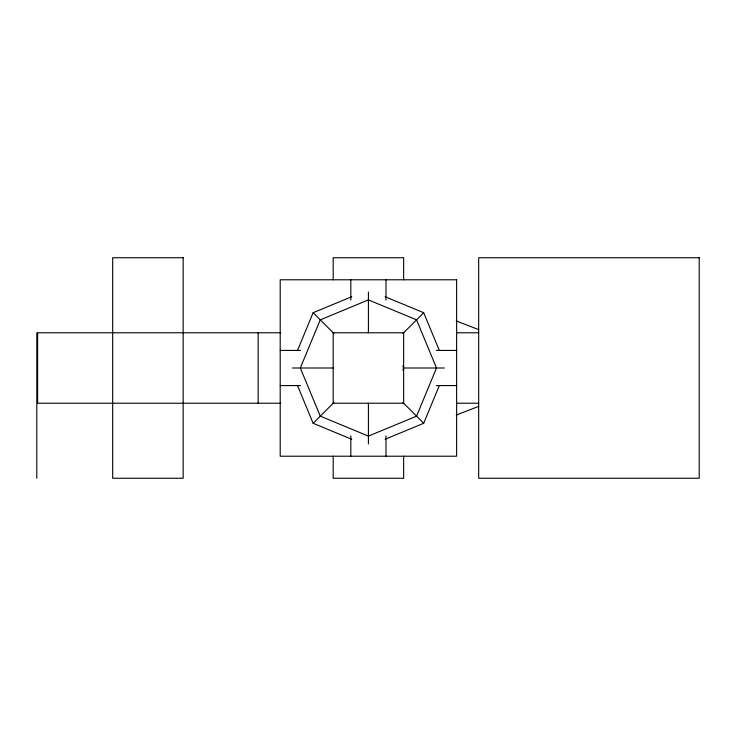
<?xml version="1.0" encoding="UTF-8"?>
<svg xmlns="http://www.w3.org/2000/svg" width="736" height="736" viewBox="0 0 736 736"><rect width="100%" height="100%" fill="white"/><g stroke="black" fill="none" stroke-linecap="round" stroke-linejoin="round"><path stroke-width="1.1" d="M297.574 350.272L313.131 312.717L351.725 296.728M402.776 370.079L403.641 368L402.776 365.921M385.103 439.272L423.697 423.283L439.245 385.728M297.574 385.728L313.131 423.283L333.886 402.528M402.942 333.472L423.697 312.717L439.245 350.272M456.292 415.058L478.676 406.373M280.775 332.773L37.628 332.773L37.628 403.227L280.775 403.227M456.624 332.773L478.676 332.773M280.204 350.419L300.5 350.419M436.328 350.419L456.624 350.419M292.477 368L333.187 368M403.641 368L444.351 368M280.204 385.581L300.5 385.581M436.328 385.581L456.624 385.581M456.624 403.227L478.676 403.227M456.292 320.942L478.676 329.627M385.103 296.728L423.697 312.717M313.131 423.283L351.725 439.272M313.131 312.717L333.886 333.472M402.942 402.528L423.697 423.283M403.641 279.79L403.641 257.738L333.187 257.738L333.187 279.79M403.641 456.21L403.641 478.262L333.187 478.262L333.187 456.21M385.995 279.79L385.995 300.086M385.995 435.914L385.995 456.21M368.414 292.063L368.414 332.773M368.414 403.227L368.414 443.937M350.833 279.79L350.833 300.086M350.833 435.914L350.833 456.21M258.152 332.773L258.152 403.227M36.8 332.718L36.8 478.262M320.261 319.847L300.316 368L320.261 416.153L368.414 436.098L416.567 416.153L436.512 368L416.567 319.847L368.414 299.902L320.261 319.847M183.172 257.738L112.663 257.738L112.663 478.262L183.172 478.262L183.172 257.738M699.2 257.738L478.676 257.738L478.676 478.262L699.2 478.262L699.2 257.738M456.624 279.79L280.204 279.79L280.204 456.21L456.624 456.21L456.624 279.79M403.641 332.773L333.187 332.773L333.187 403.227L403.641 403.227L403.641 332.773"/></g></svg>
